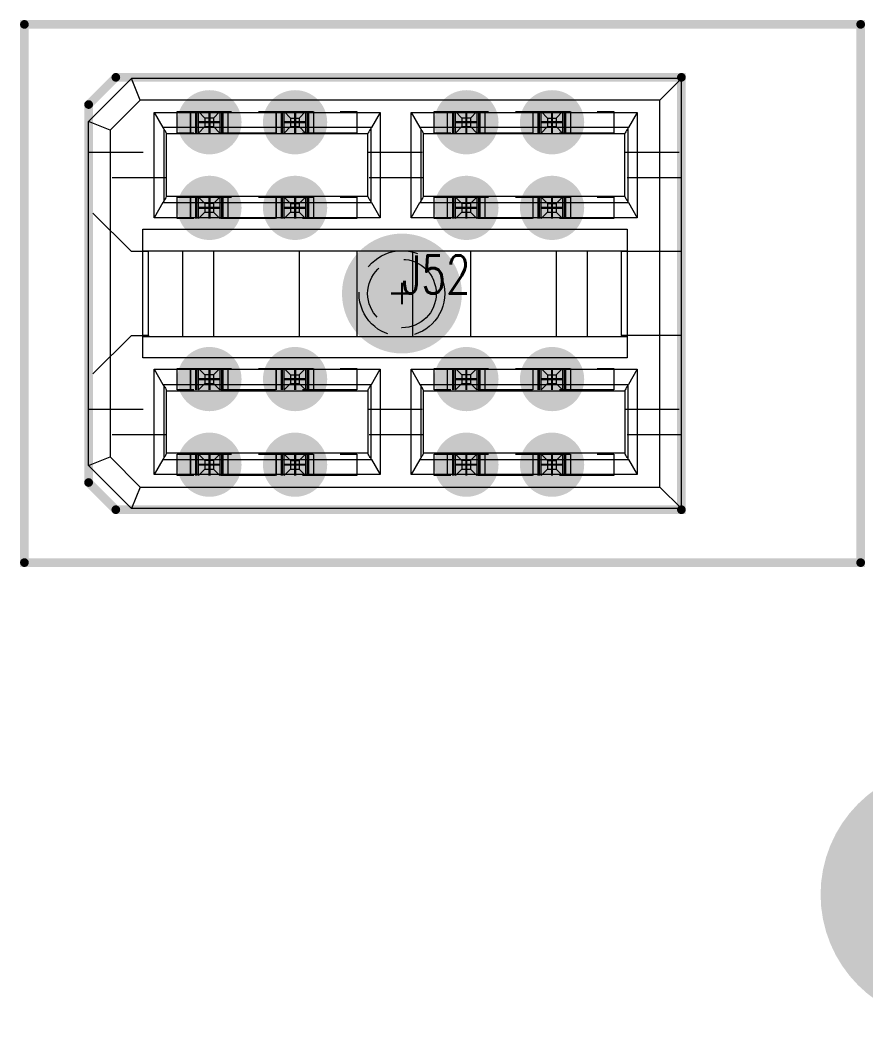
# Model space of a CAD drawing. Header units: millimetres. Extents: x 5 to 1395, y 5 to 415.
# Drawn here: x 1262.36 to 1282.11, y 206.26 to 229.69 of the extents above; entities that cross this region are included whole.
import ezdxf

# ---------------------------------------------------------------- set-up
doc = ezdxf.new("R2010")
doc.units = ezdxf.units.MM
doc.linetypes.add('HIDDEN', pattern=[1.905, 1.27, -0.635])
for name, color, linetype in [('DRIL_PLTE_THRU_01', 16, 'Continuous'), ('DRIL_PLTE_THRU_02', 146, 'Continuous'), ('DRIL_PLTE_THRU_03', 56, 'Continuous'), ('DRIL_PLTE_THRU_04', 216, 'Continuous'), ('DRIL_PLTE_THRU_05', 34, 'Continuous'), ('DRIL_PLTE_THRU_06', 96, 'Continuous'), ('DRIL_PLTE_THRU_07', 171, 'Continuous'), ('DRIL_PLTE_THRU_08', 176, 'Continuous'), ('DRIL_SYMBOL', 2, 'Continuous'), ('PADS_BOT', 5, 'Continuous'), ('PADS_INNER', 1, 'Continuous'), ('PADS_TOP', 1, 'Continuous'), ('PART_NAME_01', 1, 'Continuous'), ('PART_TOP_2DLINE_26', 5, 'Continuous'), ('PART_TOP_2DLINE_27', 5, 'Continuous')]:
    doc.layers.add(name, color=color, linetype=linetype)
doc.styles.add('W0$127', font='simplex', dxfattribs={"width": 0.75})

# ---------------------------------------------------------------- blocks, each defined once
blk = doc.blocks.new('DRIL_SYMBOL_3$5')
at = {"layer": 'DRIL_SYMBOL', "const_width": 0.0508}
for points in [[(0, -0.254), (0, 0.254)], [(-0.254, 0), (0.254, 0)]]:
    blk.add_lwpolyline(points, dxfattribs=at)
blk = doc.blocks.new('DRIL_HOLE_3$5')
at = {"const_width": 1.75}
blk.add_lwpolyline([(-0.875, 0, 1), (0.875, 0, 1)], format="xyb", close=True, dxfattribs=at)
blk.add_blockref('DRIL_SYMBOL_3$5', (0, 0))
blk = doc.blocks.new('PAD_26')
at = {"const_width": 3}
blk.add_lwpolyline([(0, -1.5, 1), (0, 1.5, 1)], format="xyb", close=True, dxfattribs=at)
blk = doc.blocks.new('STK_TOP_206')
at = {"layer": 'DRIL_PLTE_THRU_01'}
blk.add_blockref('DRIL_HOLE_3$5', (0, 0), dxfattribs=at)
at = {"layer": 'DRIL_PLTE_THRU_02'}
blk.add_blockref('DRIL_HOLE_3$5', (0, 0), dxfattribs=at)
at = {"layer": 'DRIL_PLTE_THRU_03'}
blk.add_blockref('DRIL_HOLE_3$5', (0, 0), dxfattribs=at)
at = {"layer": 'DRIL_PLTE_THRU_04'}
blk.add_blockref('DRIL_HOLE_3$5', (0, 0), dxfattribs=at)
at = {"layer": 'DRIL_PLTE_THRU_05'}
blk.add_blockref('DRIL_HOLE_3$5', (0, 0), dxfattribs=at)
at = {"layer": 'DRIL_PLTE_THRU_06'}
blk.add_blockref('DRIL_HOLE_3$5', (0, 0), dxfattribs=at)
at = {"layer": 'DRIL_PLTE_THRU_07'}
blk.add_blockref('DRIL_HOLE_3$5', (0, 0), dxfattribs=at)
at = {"layer": 'DRIL_PLTE_THRU_08'}
blk.add_blockref('DRIL_HOLE_3$5', (0, 0), dxfattribs=at)
at = {"layer": 'PADS_BOT'}
blk.add_blockref('PAD_26', (0, 0), dxfattribs=at)
at = {"layer": 'PADS_INNER'}
blk.add_blockref('PAD_26', (0, 0), dxfattribs=at)
at = {"layer": 'PADS_TOP'}
blk.add_blockref('PAD_26', (0, 0), dxfattribs=at)
blk = doc.blocks.new('SYM_TOP_19')
blk.add_blockref('STK_TOP_206', (0, 0))
blk = doc.blocks.new('PART_TOP_366')
blk.add_blockref('SYM_TOP_19', (0, 0))
at = {"layer": 'PART_NAME_01', "style": 'W0$127', "width": 0.75}
blk.add_text('MH14', height=0.889, dxfattribs=at).set_placement((0, 0))
blk = doc.blocks.new('SMOOTH_0$2032')
at = {"const_width": 0.1016}
blk.add_lwpolyline([(-0.0508, 0, 1), (0.0508, 0, 1)], format="xyb", close=True, dxfattribs=at)
blk = doc.blocks.new('PART_BODY_TOP_3')
at = {"layer": 'PART_TOP_2DLINE_26', "const_width": 0.2032}
blk.add_lwpolyline([(-6.28701, 10.71), (6.28599, 10.71), (6.285992, -8.8138), (-6.287008, -8.8138)], close=True, dxfattribs=at)
at = {"layer": 'PART_TOP_2DLINE_27', "const_width": 0.2032}
blk.add_lwpolyline([(-5.05, -6.68), (-4.415, -7.315), (4.415, -7.315), (5.05, -6.68), (5.05, 6.525), (-5.05, 6.525)], close=True, dxfattribs=at)
at = {"layer": 'PART_TOP_2DLINE_26'}
for p in [(-6.28701, 10.71), (6.28599, 10.71), (-6.287008, -8.8138), (6.285992, -8.8138)]:
    blk.add_blockref('SMOOTH_0$2032', p, dxfattribs=at)
at = {"layer": 'PART_TOP_2DLINE_27'}
for p in [(-5.05, 6.525), (5.05, 6.525), (-5.05, -6.68), (5.05, -6.68), (-4.415, -7.315), (4.415, -7.315)]:
    blk.add_blockref('SMOOTH_0$2032', p, dxfattribs=at)
blk = doc.blocks.new('DRIL_SYMBOL_0$8')
at = {"layer": 'DRIL_SYMBOL', "const_width": 0.0508}
for points in [[(0, -0.254), (0, 0.254)], [(-0.254, 0), (0.254, 0)]]:
    blk.add_lwpolyline(points, dxfattribs=at)
blk = doc.blocks.new('DRIL_HOLE_0$8')
at = {"const_width": 0.4}
blk.add_lwpolyline([(-0.2, 0, 1), (0.2, 0, 1)], format="xyb", close=True, dxfattribs=at)
blk.add_blockref('DRIL_SYMBOL_0$8', (0, 0))
blk = doc.blocks.new('PAD_4')
at = {"const_width": 0.75}
blk.add_lwpolyline([(0, -0.375, 1), (0, 0.375, 1)], format="xyb", close=True, dxfattribs=at)
blk = doc.blocks.new('STK_TOP_174')
at = {"layer": 'DRIL_PLTE_THRU_01'}
blk.add_blockref('DRIL_HOLE_0$8', (0, 0), dxfattribs=at)
at = {"layer": 'DRIL_PLTE_THRU_02'}
blk.add_blockref('DRIL_HOLE_0$8', (0, 0), dxfattribs=at)
at = {"layer": 'DRIL_PLTE_THRU_03'}
blk.add_blockref('DRIL_HOLE_0$8', (0, 0), dxfattribs=at)
at = {"layer": 'DRIL_PLTE_THRU_04'}
blk.add_blockref('DRIL_HOLE_0$8', (0, 0), dxfattribs=at)
at = {"layer": 'DRIL_PLTE_THRU_05'}
blk.add_blockref('DRIL_HOLE_0$8', (0, 0), dxfattribs=at)
at = {"layer": 'DRIL_PLTE_THRU_06'}
blk.add_blockref('DRIL_HOLE_0$8', (0, 0), dxfattribs=at)
at = {"layer": 'DRIL_PLTE_THRU_07'}
blk.add_blockref('DRIL_HOLE_0$8', (0, 0), dxfattribs=at)
at = {"layer": 'DRIL_PLTE_THRU_08'}
blk.add_blockref('DRIL_HOLE_0$8', (0, 0), dxfattribs=at)
at = {"layer": 'PADS_BOT'}
blk.add_blockref('PAD_4', (0, 0), dxfattribs=at)
at = {"layer": 'PADS_INNER'}
blk.add_blockref('PAD_4', (0, 0), dxfattribs=at)
at = {"layer": 'PADS_TOP'}
blk.add_blockref('PAD_4', (0, 0), dxfattribs=at)
blk = doc.blocks.new('DRIL_SYMBOL_2$1')
at = {"layer": 'DRIL_SYMBOL', "const_width": 0.0508}
for points in [[(0, -0.254), (0, 0.254)], [(-0.254, 0), (0.254, 0)]]:
    blk.add_lwpolyline(points, dxfattribs=at)
blk = doc.blocks.new('DRIL_HOLE_2$1')
at = {"const_width": 1.05}
blk.add_lwpolyline([(-0.525, 0, 1), (0.525, 0, 1)], format="xyb", close=True, dxfattribs=at)
blk.add_blockref('DRIL_SYMBOL_2$1', (0, 0))
blk = doc.blocks.new('PAD_6')
at = {"const_width": 1.4}
blk.add_lwpolyline([(0, -0.7, 1), (0, 0.7, 1)], format="xyb", close=True, dxfattribs=at)
blk = doc.blocks.new('STK_TOP_175')
at = {"layer": 'DRIL_PLTE_THRU_01'}
blk.add_blockref('DRIL_HOLE_2$1', (0, 0), dxfattribs=at)
at = {"layer": 'DRIL_PLTE_THRU_02'}
blk.add_blockref('DRIL_HOLE_2$1', (0, 0), dxfattribs=at)
at = {"layer": 'DRIL_PLTE_THRU_03'}
blk.add_blockref('DRIL_HOLE_2$1', (0, 0), dxfattribs=at)
at = {"layer": 'DRIL_PLTE_THRU_04'}
blk.add_blockref('DRIL_HOLE_2$1', (0, 0), dxfattribs=at)
at = {"layer": 'DRIL_PLTE_THRU_05'}
blk.add_blockref('DRIL_HOLE_2$1', (0, 0), dxfattribs=at)
at = {"layer": 'DRIL_PLTE_THRU_06'}
blk.add_blockref('DRIL_HOLE_2$1', (0, 0), dxfattribs=at)
at = {"layer": 'DRIL_PLTE_THRU_07'}
blk.add_blockref('DRIL_HOLE_2$1', (0, 0), dxfattribs=at)
at = {"layer": 'DRIL_PLTE_THRU_08'}
blk.add_blockref('DRIL_HOLE_2$1', (0, 0), dxfattribs=at)
at = {"layer": 'PADS_BOT'}
blk.add_blockref('PAD_6', (0, 0), dxfattribs=at)
at = {"layer": 'PADS_INNER'}
blk.add_blockref('PAD_6', (0, 0), dxfattribs=at)
at = {"layer": 'PADS_TOP'}
blk.add_blockref('PAD_6', (0, 0), dxfattribs=at)
blk = doc.blocks.new('SYM_TOP_5')
for name, p in [('PART_BODY_TOP_3', (0, 0)), ('STK_TOP_174', (-4.001008, 3.5052)), ('STK_TOP_174', (-2.001012, 3.5052)), ('STK_TOP_174', (1.99898, 3.5052)), ('STK_TOP_174', (3.998976, 3.5052)), ('STK_TOP_174', (-4.001008, 1.505204)), ('STK_TOP_174', (-2.001012, 1.505204)), ('STK_TOP_174', (1.99898, 1.505204)), ('STK_TOP_174', (3.998976, 1.505204)), ('STK_TOP_175', (0, 0)), ('STK_TOP_174', (-4.001008, -2.494788)), ('STK_TOP_174', (-2.001012, -2.494788)), ('STK_TOP_174', (1.99898, -2.494788)), ('STK_TOP_174', (3.998976, -2.494788)), ('STK_TOP_174', (-4.001008, -4.494784)), ('STK_TOP_174', (-2.001012, -4.494784)), ('STK_TOP_174', (1.99898, -4.494784)), ('STK_TOP_174', (3.998976, -4.494784))]:
    blk.add_blockref(name, p)
blk = doc.blocks.new('PART_TOP_49')
blk.add_blockref('SYM_TOP_5', (0, 0))
at = {"layer": 'PART_NAME_01', "style": 'W0$127', "width": 0.75}
blk.add_text('J52', height=0.889, rotation=90, dxfattribs=at).set_placement((0, 0))
blk = doc.blocks.new('q')
at = {"rotation": 270}
blk.add_blockref('PART_TOP_49', (1271.275, 223.299), dxfattribs=at)
blk.add_blockref('PART_TOP_366', (1284.049, 209.259))

msp = doc.modelspace()

# ---------------------------------------------------------------- linework, layer by layer
at = {"color": 7, "linetype": 'Continuous', "lineweight": 15}
for p, q in [((1264.9598, 228.3188), (1263.9598, 227.3188)), ((1265.1669, 227.8188), (1264.9598, 228.3188)), ((1277.7998, 228.3188), (1264.9598, 228.3188)), ((1277.7998, 228.3188), (1277.2998, 227.8188)), ((1277.7998, 218.2788), (1277.7998, 228.3188)), ((1264.4598, 227.1117), (1265.1669, 227.8188)), ((1277.2998, 227.8188), (1265.1669, 227.8188)), ((1277.2998, 218.7788), (1277.2998, 227.8188)), ((1265.4911, 225.0688), (1265.4911, 227.5288)), ((1265.4911, 227.5288), (1265.6953, 227.1752)), ((1265.4911, 227.5288), (1270.7685, 227.5288)), ((1270.7685, 227.5288), (1270.5644, 227.1752)), ((1270.7685, 227.5288), (1270.7685, 225.0688)), ((1271.4911, 227.5288), (1276.7685, 227.5288)), ((1271.4911, 225.0688), (1271.4911, 227.5288)), ((1271.4911, 227.5288), (1271.6953, 227.1752)), ((1276.7685, 227.5288), (1276.5644, 227.1752)), ((1276.7685, 227.5288), (1276.7685, 225.0688)), ((1263.9598, 219.2788), (1263.9598, 227.3188)), ((1264.4598, 227.1117), (1263.9598, 227.3188)), ((1264.4598, 227.1117), (1264.4598, 219.4859)), ((1270.5644, 227.1752), (1265.6953, 227.1752)), ((1265.7128, 227.1472), (1265.7128, 225.4503)), ((1265.7798, 225.5634), (1265.7798, 227.0342)), ((1270.4798, 227.0288), (1265.7798, 227.0288)), ((1270.4798, 225.5634), (1270.4798, 227.0342)), ((1270.5468, 227.1472), (1270.5468, 225.4503)), ((1276.5644, 227.1752), (1271.6953, 227.1752)), ((1271.7128, 227.1472), (1271.7128, 225.4503)), ((1271.7798, 225.5634), (1271.7798, 227.0342)), ((1276.4798, 227.0288), (1271.7798, 227.0288)), ((1276.4798, 225.5634), (1276.4798, 227.0342)), ((1276.5468, 227.1472), (1276.5468, 225.4503)), ((1265.6953, 225.4223), (1265.4911, 225.0688)), ((1265.6953, 225.4223), (1270.5644, 225.4223)), ((1270.4798, 225.5688), (1265.7798, 225.5688)), ((1270.5644, 225.4223), (1270.7685, 225.0688)), ((1271.4911, 225.0688), (1271.6953, 225.4223)), ((1271.6953, 225.4223), (1276.5644, 225.4223)), ((1276.4798, 225.5688), (1271.7798, 225.5688)), ((1276.5644, 225.4223), (1276.7685, 225.0688)), ((1270.7685, 225.0688), (1265.4911, 225.0688)), ((1276.7685, 225.0688), (1271.4911, 225.0688)), ((1265.2236, 224.7988), (1276.536, 224.7988)), ((1265.2236, 221.7988), (1265.2236, 224.7988)), ((1276.536, 224.7988), (1276.536, 221.7988)), ((1265.2236, 224.2988), (1276.536, 224.2988)), ((1265.3598, 224.2788), (1265.2236, 224.2788)), ((1265.3598, 224.2988), (1265.3598, 224.2788)), ((1265.3598, 222.3188), (1265.3598, 224.2788)), ((1266.1598, 222.2988), (1266.1598, 224.2988)), ((1266.8798, 222.2988), (1266.8798, 224.2988)), ((1268.8798, 222.2988), (1268.8798, 224.2988)), ((1270.2298, 222.2988), (1270.2298, 224.2988)), ((1271.5298, 222.2988), (1271.5298, 224.2988)), ((1272.8798, 222.2988), (1272.8798, 224.2988)), ((1274.8798, 224.2988), (1274.8798, 222.2988)), ((1275.5998, 224.2988), (1275.5998, 222.2988)), ((1276.3998, 224.2988), (1276.3998, 224.2788)), ((1276.536, 224.2788), (1276.3998, 224.2788)), ((1276.3998, 222.3188), (1276.3998, 224.2788)), ((1265.3598, 222.3188), (1265.2236, 222.3188)), ((1265.2236, 222.2988), (1276.536, 222.2988)), ((1265.3598, 222.3188), (1265.3598, 222.2988)), ((1276.3998, 222.3188), (1276.3998, 222.2988)), ((1276.536, 222.3188), (1276.3998, 222.3188)), ((1276.536, 221.7988), (1265.2236, 221.7988)), ((1265.4911, 221.5288), (1270.7685, 221.5288)), ((1265.4911, 219.0688), (1265.4911, 221.5288)), ((1265.4911, 221.5288), (1265.6953, 221.1752)), ((1270.5644, 221.1752), (1270.7685, 221.5288)), ((1270.7685, 221.5288), (1270.7685, 219.0688)), ((1271.4911, 221.5288), (1276.7685, 221.5288)), ((1271.4911, 219.0688), (1271.4911, 221.5288)), ((1271.4911, 221.5288), (1271.6953, 221.1752)), ((1276.7685, 221.5288), (1276.5644, 221.1752)), ((1276.7685, 221.5288), (1276.7685, 219.0688)), ((1265.6953, 221.1752), (1270.5644, 221.1752)), ((1271.6953, 221.1752), (1276.5644, 221.1752)), ((1265.7128, 221.1472), (1265.7128, 219.4503)), ((1265.7798, 219.5634), (1265.7798, 221.0342)), ((1265.7798, 221.0288), (1270.4798, 221.0288)), ((1270.4798, 221.0342), (1270.4798, 219.5634)), ((1270.5468, 221.1472), (1270.5468, 219.4503)), ((1271.7128, 221.1472), (1271.7128, 219.4503)), ((1271.7798, 219.5634), (1271.7798, 221.0342)), ((1271.7798, 221.0288), (1276.4798, 221.0288)), ((1276.4798, 221.0342), (1276.4798, 219.5634)), ((1276.5468, 221.1472), (1276.5468, 219.4503)), ((1270.4798, 219.5688), (1265.7798, 219.5688)), ((1276.4798, 219.5688), (1271.7798, 219.5688)), ((1263.9598, 219.2788), (1264.4598, 219.4859)), ((1264.4598, 219.4859), (1265.1669, 218.7788)), ((1265.6953, 219.4223), (1265.4911, 219.0688)), ((1265.6953, 219.4223), (1270.5644, 219.4223)), ((1270.5644, 219.4223), (1270.7685, 219.0688)), ((1271.6953, 219.4223), (1271.4911, 219.0688)), ((1271.6953, 219.4223), (1276.5644, 219.4223)), ((1276.5644, 219.4223), (1276.7685, 219.0688)), ((1264.9598, 218.2788), (1263.9598, 219.2788)), ((1270.7685, 219.0688), (1265.4911, 219.0688)), ((1276.7685, 219.0688), (1271.4911, 219.0688)), ((1265.1669, 218.7788), (1264.9598, 218.2788)), ((1265.1669, 218.7788), (1277.2998, 218.7788)), ((1277.7998, 218.2788), (1277.2998, 218.7788)), ((1277.7998, 218.2788), (1264.9598, 218.2788))]:
    msp.add_line(p, q, dxfattribs=at)
at = {"color": 7, "linetype": 'HIDDEN', "lineweight": 0}
for p, q in [((1266.0248, 227.0488), (1266.0248, 227.5488)), ((1266.0248, 227.5488), (1270.2248, 227.5488)), ((1266.3348, 227.5488), (1266.3348, 227.0488)), ((1266.3398, 227.0488), (1266.3398, 227.5488)), ((1266.4595, 227.0488), (1266.4595, 227.5488)), ((1266.4603, 227.5488), (1266.4603, 227.0488)), ((1266.4796, 227.5488), (1266.4796, 227.0488)), ((1266.4898, 227.0488), (1266.4898, 227.5488)), ((1266.4898, 227.0488), (1266.4898, 227.5488)), ((1266.5248, 227.0488), (1266.5248, 227.5488)), ((1266.5248, 227.5488), (1266.6748, 227.3988)), ((1267.0248, 227.5488), (1266.8748, 227.3988)), ((1267.0248, 227.5488), (1267.0248, 227.0488)), ((1267.0598, 227.5488), (1267.0598, 227.0488)), ((1267.0598, 227.5488), (1267.0598, 227.0488)), ((1267.0701, 227.5488), (1267.0701, 227.0488)), ((1267.0893, 227.0488), (1267.0893, 227.5488)), ((1267.0901, 227.5488), (1267.0901, 227.0488)), ((1267.2098, 227.5488), (1267.2098, 227.0488)), ((1267.2148, 227.0488), (1267.2148, 227.5488)), ((1268.3348, 227.5488), (1268.3348, 227.0488)), ((1268.3398, 227.0488), (1268.3398, 227.5488)), ((1268.4595, 227.0488), (1268.4595, 227.5488)), ((1268.4603, 227.5488), (1268.4603, 227.0488)), ((1268.4796, 227.5488), (1268.4796, 227.0488)), ((1268.4898, 227.0488), (1268.4898, 227.5488)), ((1268.4898, 227.0488), (1268.4898, 227.5488)), ((1268.5248, 227.0488), (1268.5248, 227.5488)), ((1268.5248, 227.5488), (1268.6748, 227.3988)), ((1268.8748, 227.3988), (1269.0248, 227.5488)), ((1269.0248, 227.5488), (1269.0248, 227.0488)), ((1269.0598, 227.5488), (1269.0598, 227.0488)), ((1269.0598, 227.5488), (1269.0598, 227.0488)), ((1269.0701, 227.5488), (1269.0701, 227.0488)), ((1269.0893, 227.0488), (1269.0893, 227.5488)), ((1269.0901, 227.5488), (1269.0901, 227.0488)), ((1269.2098, 227.5488), (1269.2098, 227.0488)), ((1269.2148, 227.0488), (1269.2148, 227.5488)), ((1270.2248, 227.5488), (1270.2248, 227.0488)), ((1272.0248, 227.0488), (1272.0248, 227.5488)), ((1272.0248, 227.5488), (1276.2248, 227.5488)), ((1272.3348, 227.5488), (1272.3348, 227.0488)), ((1272.3398, 227.0488), (1272.3398, 227.5488)), ((1272.4595, 227.0488), (1272.4595, 227.5488)), ((1272.4603, 227.5488), (1272.4603, 227.0488)), ((1272.4796, 227.5488), (1272.4796, 227.0488)), ((1272.4898, 227.0488), (1272.4898, 227.5488)), ((1272.4898, 227.0488), (1272.4898, 227.5488)), ((1272.5248, 227.0488), (1272.5248, 227.5488)), ((1272.5248, 227.5488), (1272.6748, 227.3988)), ((1273.0248, 227.5488), (1272.8748, 227.3988)), ((1273.0248, 227.5488), (1273.0248, 227.0488)), ((1273.0598, 227.5488), (1273.0598, 227.0488)), ((1273.0598, 227.5488), (1273.0598, 227.0488)), ((1273.0701, 227.5488), (1273.0701, 227.0488)), ((1273.0893, 227.0488), (1273.0893, 227.5488)), ((1273.0901, 227.5488), (1273.0901, 227.0488)), ((1273.2098, 227.5488), (1273.2098, 227.0488)), ((1273.2148, 227.0488), (1273.2148, 227.5488)), ((1274.3348, 227.5488), (1274.3348, 227.0488)), ((1274.3398, 227.0488), (1274.3398, 227.5488)), ((1274.4595, 227.0488), (1274.4595, 227.5488)), ((1274.4603, 227.5488), (1274.4603, 227.0488)), ((1274.4796, 227.5488), (1274.4796, 227.0488)), ((1274.4898, 227.0488), (1274.4898, 227.5488)), ((1274.4898, 227.0488), (1274.4898, 227.5488)), ((1274.5248, 227.0488), (1274.5248, 227.5488)), ((1274.5248, 227.5488), (1274.6748, 227.3988)), ((1274.8748, 227.3988), (1275.0248, 227.5488)), ((1275.0248, 227.5488), (1275.0248, 227.0488)), ((1275.0598, 227.5488), (1275.0598, 227.0488)), ((1275.0598, 227.5488), (1275.0598, 227.0488)), ((1275.0701, 227.5488), (1275.0701, 227.0488)), ((1275.0893, 227.0488), (1275.0893, 227.5488)), ((1275.0901, 227.5488), (1275.0901, 227.0488)), ((1275.2098, 227.5488), (1275.2098, 227.0488)), ((1275.2148, 227.0488), (1275.2148, 227.5488)), ((1276.2248, 227.5488), (1276.2248, 227.0488)), ((1266.8748, 227.3988), (1266.6748, 227.3988)), ((1266.6748, 227.3988), (1266.6748, 227.1988)), ((1266.8748, 227.3988), (1266.8748, 227.1988)), ((1268.6748, 227.3988), (1268.8748, 227.3988)), ((1268.6748, 227.3988), (1268.6748, 227.1988)), ((1268.8748, 227.3988), (1268.8748, 227.1988)), ((1272.6748, 227.3988), (1272.6748, 227.1988)), ((1272.8748, 227.3988), (1272.6748, 227.3988)), ((1272.8748, 227.3988), (1272.8748, 227.1988)), ((1274.6748, 227.3988), (1274.8748, 227.3988)), ((1274.6748, 227.3988), (1274.6748, 227.1988)), ((1274.8748, 227.3988), (1274.8748, 227.1988)), ((1270.2248, 227.0488), (1266.0248, 227.0488)), ((1266.5248, 227.0488), (1266.6748, 227.1988)), ((1266.6748, 227.1988), (1266.8748, 227.1988)), ((1266.8748, 227.1988), (1267.0248, 227.0488)), ((1268.6748, 227.1988), (1268.5248, 227.0488)), ((1268.6748, 227.1988), (1268.8748, 227.1988)), ((1268.8748, 227.1988), (1269.0248, 227.0488)), ((1276.2248, 227.0488), (1272.0248, 227.0488)), ((1272.5248, 227.0488), (1272.6748, 227.1988)), ((1272.6748, 227.1988), (1272.8748, 227.1988)), ((1272.8748, 227.1988), (1273.0248, 227.0488)), ((1274.6748, 227.1988), (1274.5248, 227.0488)), ((1274.6748, 227.1988), (1274.8748, 227.1988)), ((1274.8748, 227.1988), (1275.0248, 227.0488)), ((1263.9598, 226.5988), (1265.7798, 226.5988)), ((1270.4798, 226.5988), (1271.7798, 226.5988)), ((1276.4798, 226.5988), (1277.7998, 226.5988)), ((1265.7798, 225.9988), (1263.9598, 225.9988)), ((1271.7798, 225.9988), (1270.4798, 225.9988)), ((1277.7998, 225.9988), (1276.4798, 225.9988)), ((1266.0248, 225.0488), (1266.0248, 225.5488)), ((1266.0248, 225.5488), (1270.2248, 225.5488)), ((1266.3348, 225.5488), (1266.3348, 225.0488)), ((1266.3398, 225.0488), (1266.3398, 225.5488)), ((1266.4595, 225.0488), (1266.4595, 225.5488)), ((1266.4603, 225.5488), (1266.4603, 225.0488)), ((1266.4796, 225.5488), (1266.4796, 225.0488)), ((1266.4898, 225.0488), (1266.4898, 225.5488)), ((1266.4898, 225.0488), (1266.4898, 225.5488)), ((1266.5248, 225.0488), (1266.5248, 225.5488)), ((1266.5248, 225.5488), (1266.6748, 225.3988)), ((1266.8748, 225.3988), (1266.6748, 225.3988)), ((1266.6748, 225.3988), (1266.6748, 225.1988)), ((1267.0248, 225.5488), (1266.8748, 225.3988)), ((1266.8748, 225.3988), (1266.8748, 225.1988)), ((1267.0248, 225.5488), (1267.0248, 225.0488)), ((1267.0598, 225.5488), (1267.0598, 225.0488)), ((1267.0598, 225.5488), (1267.0598, 225.0488)), ((1267.0701, 225.5488), (1267.0701, 225.0488)), ((1267.0893, 225.0488), (1267.0893, 225.5488)), ((1267.0901, 225.5488), (1267.0901, 225.0488)), ((1267.2098, 225.5488), (1267.2098, 225.0488)), ((1267.2148, 225.0488), (1267.2148, 225.5488)), ((1268.3348, 225.5488), (1268.3348, 225.0488)), ((1268.3398, 225.0488), (1268.3398, 225.5488)), ((1268.4595, 225.0488), (1268.4595, 225.5488)), ((1268.4603, 225.5488), (1268.4603, 225.0488)), ((1268.4796, 225.5488), (1268.4796, 225.0488)), ((1268.4898, 225.0488), (1268.4898, 225.5488)), ((1268.4898, 225.0488), (1268.4898, 225.5488)), ((1268.5248, 225.0488), (1268.5248, 225.5488)), ((1268.5248, 225.5488), (1268.6748, 225.3988)), ((1268.6748, 225.3988), (1268.8748, 225.3988)), ((1268.6748, 225.3988), (1268.6748, 225.1988)), ((1268.8748, 225.3988), (1269.0248, 225.5488)), ((1268.8748, 225.3988), (1268.8748, 225.1988)), ((1269.0248, 225.5488), (1269.0248, 225.0488)), ((1269.0598, 225.5488), (1269.0598, 225.0488)), ((1269.0598, 225.5488), (1269.0598, 225.0488)), ((1269.0701, 225.5488), (1269.0701, 225.0488)), ((1269.0893, 225.0488), (1269.0893, 225.5488)), ((1269.0901, 225.5488), (1269.0901, 225.0488)), ((1269.2098, 225.5488), (1269.2098, 225.0488)), ((1269.2148, 225.0488), (1269.2148, 225.5488)), ((1270.2248, 225.5488), (1270.2248, 225.0488)), ((1272.0248, 225.0488), (1272.0248, 225.5488)), ((1272.0248, 225.5488), (1276.2248, 225.5488)), ((1272.3348, 225.5488), (1272.3348, 225.0488)), ((1272.3398, 225.0488), (1272.3398, 225.5488)), ((1272.4595, 225.0488), (1272.4595, 225.5488)), ((1272.4603, 225.5488), (1272.4603, 225.0488)), ((1272.4796, 225.5488), (1272.4796, 225.0488)), ((1272.4898, 225.0488), (1272.4898, 225.5488)), ((1272.4898, 225.0488), (1272.4898, 225.5488)), ((1272.5248, 225.0488), (1272.5248, 225.5488)), ((1272.5248, 225.5488), (1272.6748, 225.3988)), ((1272.6748, 225.3988), (1272.6748, 225.1988)), ((1272.8748, 225.3988), (1272.6748, 225.3988)), ((1273.0248, 225.5488), (1272.8748, 225.3988)), ((1272.8748, 225.3988), (1272.8748, 225.1988)), ((1273.0248, 225.5488), (1273.0248, 225.0488)), ((1273.0598, 225.5488), (1273.0598, 225.0488)), ((1273.0598, 225.5488), (1273.0598, 225.0488)), ((1273.0701, 225.5488), (1273.0701, 225.0488)), ((1273.0893, 225.0488), (1273.0893, 225.5488)), ((1273.0901, 225.5488), (1273.0901, 225.0488)), ((1273.2098, 225.5488), (1273.2098, 225.0488)), ((1273.2148, 225.0488), (1273.2148, 225.5488)), ((1274.3348, 225.5488), (1274.3348, 225.0488)), ((1274.3398, 225.0488), (1274.3398, 225.5488)), ((1274.4595, 225.0488), (1274.4595, 225.5488)), ((1274.4603, 225.5488), (1274.4603, 225.0488)), ((1274.4796, 225.5488), (1274.4796, 225.0488)), ((1274.4898, 225.0488), (1274.4898, 225.5488)), ((1274.4898, 225.0488), (1274.4898, 225.5488)), ((1274.5248, 225.0488), (1274.5248, 225.5488)), ((1274.5248, 225.5488), (1274.6748, 225.3988)), ((1274.6748, 225.3988), (1274.8748, 225.3988)), ((1274.6748, 225.3988), (1274.6748, 225.1988)), ((1274.8748, 225.3988), (1275.0248, 225.5488)), ((1274.8748, 225.3988), (1274.8748, 225.1988)), ((1275.0248, 225.5488), (1275.0248, 225.0488)), ((1275.0598, 225.5488), (1275.0598, 225.0488)), ((1275.0598, 225.5488), (1275.0598, 225.0488)), ((1275.0701, 225.5488), (1275.0701, 225.0488)), ((1275.0893, 225.0488), (1275.0893, 225.5488)), ((1275.0901, 225.5488), (1275.0901, 225.0488)), ((1275.2098, 225.5488), (1275.2098, 225.0488)), ((1275.2148, 225.0488), (1275.2148, 225.5488)), ((1276.2248, 225.5488), (1276.2248, 225.0488)), ((1264.9598, 224.2788), (1263.9598, 225.2788)), ((1266.5248, 225.0488), (1266.6748, 225.1988)), ((1266.6748, 225.1988), (1266.8748, 225.1988)), ((1266.8748, 225.1988), (1267.0248, 225.0488)), ((1268.6748, 225.1988), (1268.5248, 225.0488)), ((1268.6748, 225.1988), (1268.8748, 225.1988)), ((1268.8748, 225.1988), (1269.0248, 225.0488)), ((1272.5248, 225.0488), (1272.6748, 225.1988)), ((1272.6748, 225.1988), (1272.8748, 225.1988)), ((1272.8748, 225.1988), (1273.0248, 225.0488)), ((1274.6748, 225.1988), (1274.5248, 225.0488)), ((1274.6748, 225.1988), (1274.8748, 225.1988)), ((1274.8748, 225.1988), (1275.0248, 225.0488)), ((1270.2248, 225.0488), (1266.0248, 225.0488)), ((1276.2248, 225.0488), (1272.0248, 225.0488)), ((1265.2236, 224.2788), (1264.9598, 224.2788)), ((1277.7998, 224.2788), (1276.536, 224.2788)), ((1264.9598, 222.3188), (1263.9598, 221.3188)), ((1264.9598, 222.3188), (1265.2236, 222.3188)), ((1277.7998, 222.3188), (1276.536, 222.3188)), ((1266.0248, 221.0488), (1266.0248, 221.5488)), ((1266.0248, 221.5488), (1270.2248, 221.5488)), ((1266.3348, 221.5488), (1266.3348, 221.0488)), ((1266.3398, 221.0488), (1266.3398, 221.5488)), ((1266.4595, 221.0488), (1266.4595, 221.5488)), ((1266.4603, 221.5488), (1266.4603, 221.0488)), ((1266.4796, 221.5488), (1266.4796, 221.0488)), ((1266.4898, 221.0488), (1266.4898, 221.5488)), ((1266.4898, 221.0488), (1266.4898, 221.5488)), ((1266.5248, 221.0488), (1266.5248, 221.5488)), ((1266.5248, 221.5488), (1266.6748, 221.3988)), ((1267.0248, 221.5488), (1266.8748, 221.3988)), ((1267.0248, 221.5488), (1267.0248, 221.0488)), ((1267.0598, 221.5488), (1267.0598, 221.0488)), ((1267.0598, 221.5488), (1267.0598, 221.0488)), ((1267.0701, 221.5488), (1267.0701, 221.0488)), ((1267.0893, 221.0488), (1267.0893, 221.5488)), ((1267.0901, 221.5488), (1267.0901, 221.0488)), ((1267.2098, 221.5488), (1267.2098, 221.0488)), ((1267.2148, 221.0488), (1267.2148, 221.5488)), ((1268.3348, 221.5488), (1268.3348, 221.0488)), ((1268.3398, 221.0488), (1268.3398, 221.5488)), ((1268.4595, 221.0488), (1268.4595, 221.5488)), ((1268.4603, 221.5488), (1268.4603, 221.0488)), ((1268.4796, 221.5488), (1268.4796, 221.0488)), ((1268.4898, 221.0488), (1268.4898, 221.5488)), ((1268.4898, 221.0488), (1268.4898, 221.5488)), ((1268.5248, 221.0488), (1268.5248, 221.5488)), ((1268.5248, 221.5488), (1268.6748, 221.3988)), ((1268.8748, 221.3988), (1269.0248, 221.5488)), ((1269.0248, 221.5488), (1269.0248, 221.0488)), ((1269.0598, 221.5488), (1269.0598, 221.0488)), ((1269.0598, 221.5488), (1269.0598, 221.0488)), ((1269.0701, 221.5488), (1269.0701, 221.0488)), ((1269.0893, 221.0488), (1269.0893, 221.5488)), ((1269.0901, 221.5488), (1269.0901, 221.0488)), ((1269.2098, 221.5488), (1269.2098, 221.0488)), ((1269.2148, 221.0488), (1269.2148, 221.5488)), ((1270.2248, 221.5488), (1270.2248, 221.0488)), ((1272.0248, 221.0488), (1272.0248, 221.5488)), ((1272.0248, 221.5488), (1276.2248, 221.5488)), ((1272.3348, 221.5488), (1272.3348, 221.0488)), ((1272.3398, 221.0488), (1272.3398, 221.5488)), ((1272.4595, 221.0488), (1272.4595, 221.5488)), ((1272.4603, 221.5488), (1272.4603, 221.0488)), ((1272.4796, 221.5488), (1272.4796, 221.0488)), ((1272.4898, 221.0488), (1272.4898, 221.5488)), ((1272.4898, 221.0488), (1272.4898, 221.5488)), ((1272.5248, 221.0488), (1272.5248, 221.5488)), ((1272.5248, 221.5488), (1272.6748, 221.3988)), ((1273.0248, 221.5488), (1272.8748, 221.3988)), ((1273.0248, 221.5488), (1273.0248, 221.0488)), ((1273.0598, 221.5488), (1273.0598, 221.0488)), ((1273.0598, 221.5488), (1273.0598, 221.0488)), ((1273.0701, 221.5488), (1273.0701, 221.0488)), ((1273.0893, 221.0488), (1273.0893, 221.5488)), ((1273.0901, 221.5488), (1273.0901, 221.0488)), ((1273.2098, 221.5488), (1273.2098, 221.0488)), ((1273.2148, 221.0488), (1273.2148, 221.5488)), ((1274.3348, 221.5488), (1274.3348, 221.0488)), ((1274.3398, 221.0488), (1274.3398, 221.5488)), ((1274.4595, 221.0488), (1274.4595, 221.5488)), ((1274.4603, 221.5488), (1274.4603, 221.0488)), ((1274.4796, 221.5488), (1274.4796, 221.0488)), ((1274.4898, 221.0488), (1274.4898, 221.5488)), ((1274.4898, 221.0488), (1274.4898, 221.5488)), ((1274.5248, 221.0488), (1274.5248, 221.5488)), ((1274.5248, 221.5488), (1274.6748, 221.3988)), ((1274.8748, 221.3988), (1275.0248, 221.5488)), ((1275.0248, 221.5488), (1275.0248, 221.0488)), ((1275.0598, 221.5488), (1275.0598, 221.0488)), ((1275.0598, 221.5488), (1275.0598, 221.0488)), ((1275.0701, 221.5488), (1275.0701, 221.0488)), ((1275.0893, 221.0488), (1275.0893, 221.5488)), ((1275.0901, 221.5488), (1275.0901, 221.0488)), ((1275.2098, 221.5488), (1275.2098, 221.0488)), ((1275.2148, 221.0488), (1275.2148, 221.5488)), ((1276.2248, 221.5488), (1276.2248, 221.0488)), ((1266.5248, 221.0488), (1266.6748, 221.1988)), ((1266.8748, 221.3988), (1266.6748, 221.3988)), ((1266.6748, 221.3988), (1266.6748, 221.1988)), ((1266.6748, 221.1988), (1266.8748, 221.1988)), ((1266.8748, 221.3988), (1266.8748, 221.1988)), ((1266.8748, 221.1988), (1267.0248, 221.0488)), ((1268.6748, 221.1988), (1268.5248, 221.0488)), ((1268.6748, 221.3988), (1268.8748, 221.3988)), ((1268.6748, 221.3988), (1268.6748, 221.1988)), ((1268.6748, 221.1988), (1268.8748, 221.1988)), ((1268.8748, 221.3988), (1268.8748, 221.1988)), ((1268.8748, 221.1988), (1269.0248, 221.0488)), ((1272.5248, 221.0488), (1272.6748, 221.1988)), ((1272.8748, 221.3988), (1272.6748, 221.3988)), ((1272.6748, 221.3988), (1272.6748, 221.1988)), ((1272.6748, 221.1988), (1272.8748, 221.1988)), ((1272.8748, 221.3988), (1272.8748, 221.1988)), ((1272.8748, 221.1988), (1273.0248, 221.0488)), ((1274.6748, 221.1988), (1274.5248, 221.0488)), ((1274.6748, 221.3988), (1274.8748, 221.3988)), ((1274.6748, 221.3988), (1274.6748, 221.1988)), ((1274.6748, 221.1988), (1274.8748, 221.1988)), ((1274.8748, 221.3988), (1274.8748, 221.1988)), ((1274.8748, 221.1988), (1275.0248, 221.0488)), ((1270.2248, 221.0488), (1266.0248, 221.0488)), ((1276.2248, 221.0488), (1272.0248, 221.0488)), ((1263.9598, 220.5988), (1265.7798, 220.5988)), ((1270.4798, 220.5988), (1271.7798, 220.5988)), ((1276.4798, 220.5988), (1277.7998, 220.5988)), ((1265.7798, 219.9988), (1263.9598, 219.9988)), ((1271.7798, 219.9988), (1270.4798, 219.9988)), ((1277.7998, 219.9988), (1276.4798, 219.9988)), ((1266.0248, 219.0488), (1266.0248, 219.5488)), ((1266.0248, 219.5488), (1270.2248, 219.5488)), ((1266.3348, 219.5488), (1266.3348, 219.0488)), ((1266.3398, 219.0488), (1266.3398, 219.5488)), ((1266.4595, 219.0488), (1266.4595, 219.5488)), ((1266.4603, 219.5488), (1266.4603, 219.0488)), ((1266.4796, 219.5488), (1266.4796, 219.0488)), ((1266.4898, 219.0488), (1266.4898, 219.5488)), ((1266.4898, 219.0488), (1266.4898, 219.5488)), ((1266.5248, 219.0488), (1266.5248, 219.5488)), ((1266.5248, 219.5488), (1266.6748, 219.3988)), ((1267.0248, 219.5488), (1266.8748, 219.3988)), ((1267.0248, 219.5488), (1267.0248, 219.0488)), ((1267.0598, 219.5488), (1267.0598, 219.0488)), ((1267.0598, 219.5488), (1267.0598, 219.0488)), ((1267.0701, 219.5488), (1267.0701, 219.0488)), ((1267.0893, 219.0488), (1267.0893, 219.5488)), ((1267.0901, 219.5488), (1267.0901, 219.0488)), ((1267.2098, 219.5488), (1267.2098, 219.0488)), ((1267.2148, 219.0488), (1267.2148, 219.5488)), ((1268.3348, 219.5488), (1268.3348, 219.0488)), ((1268.3398, 219.0488), (1268.3398, 219.5488)), ((1268.4595, 219.0488), (1268.4595, 219.5488)), ((1268.4603, 219.5488), (1268.4603, 219.0488)), ((1268.4796, 219.5488), (1268.4796, 219.0488)), ((1268.4898, 219.0488), (1268.4898, 219.5488)), ((1268.4898, 219.0488), (1268.4898, 219.5488)), ((1268.5248, 219.0488), (1268.5248, 219.5488)), ((1268.5248, 219.5488), (1268.6748, 219.3988)), ((1268.8748, 219.3988), (1269.0248, 219.5488)), ((1269.0248, 219.5488), (1269.0248, 219.0488)), ((1269.0598, 219.5488), (1269.0598, 219.0488)), ((1269.0598, 219.5488), (1269.0598, 219.0488)), ((1269.0701, 219.5488), (1269.0701, 219.0488)), ((1269.0893, 219.0488), (1269.0893, 219.5488)), ((1269.0901, 219.5488), (1269.0901, 219.0488)), ((1269.2098, 219.5488), (1269.2098, 219.0488)), ((1269.2148, 219.0488), (1269.2148, 219.5488)), ((1270.2248, 219.5488), (1270.2248, 219.0488)), ((1272.0248, 219.0488), (1272.0248, 219.5488)), ((1272.0248, 219.5488), (1276.2248, 219.5488)), ((1272.3348, 219.5488), (1272.3348, 219.0488)), ((1272.3398, 219.0488), (1272.3398, 219.5488)), ((1272.4595, 219.0488), (1272.4595, 219.5488)), ((1272.4603, 219.5488), (1272.4603, 219.0488)), ((1272.4796, 219.5488), (1272.4796, 219.0488)), ((1272.4898, 219.0488), (1272.4898, 219.5488)), ((1272.4898, 219.0488), (1272.4898, 219.5488)), ((1272.5248, 219.0488), (1272.5248, 219.5488)), ((1272.5248, 219.5488), (1272.6748, 219.3988)), ((1273.0248, 219.5488), (1272.8748, 219.3988)), ((1273.0248, 219.5488), (1273.0248, 219.0488)), ((1273.0598, 219.5488), (1273.0598, 219.0488)), ((1273.0598, 219.5488), (1273.0598, 219.0488)), ((1273.0701, 219.5488), (1273.0701, 219.0488)), ((1273.0893, 219.0488), (1273.0893, 219.5488)), ((1273.0901, 219.5488), (1273.0901, 219.0488)), ((1273.2098, 219.5488), (1273.2098, 219.0488)), ((1273.2148, 219.0488), (1273.2148, 219.5488)), ((1274.3348, 219.5488), (1274.3348, 219.0488)), ((1274.3398, 219.0488), (1274.3398, 219.5488)), ((1274.4595, 219.0488), (1274.4595, 219.5488)), ((1274.4603, 219.5488), (1274.4603, 219.0488)), ((1274.4796, 219.5488), (1274.4796, 219.0488)), ((1274.4898, 219.0488), (1274.4898, 219.5488)), ((1274.4898, 219.0488), (1274.4898, 219.5488)), ((1274.5248, 219.0488), (1274.5248, 219.5488)), ((1274.5248, 219.5488), (1274.6748, 219.3988)), ((1274.8748, 219.3988), (1275.0248, 219.5488)), ((1275.0248, 219.5488), (1275.0248, 219.0488)), ((1275.0598, 219.5488), (1275.0598, 219.0488)), ((1275.0598, 219.5488), (1275.0598, 219.0488)), ((1275.0701, 219.5488), (1275.0701, 219.0488)), ((1275.0893, 219.0488), (1275.0893, 219.5488)), ((1275.0901, 219.5488), (1275.0901, 219.0488)), ((1275.2098, 219.5488), (1275.2098, 219.0488)), ((1275.2148, 219.0488), (1275.2148, 219.5488)), ((1276.2248, 219.5488), (1276.2248, 219.0488)), ((1266.8748, 219.3988), (1266.6748, 219.3988)), ((1266.6748, 219.3988), (1266.6748, 219.1988)), ((1266.8748, 219.3988), (1266.8748, 219.1988)), ((1268.6748, 219.3988), (1268.8748, 219.3988)), ((1268.6748, 219.3988), (1268.6748, 219.1988)), ((1268.8748, 219.3988), (1268.8748, 219.1988)), ((1272.8748, 219.3988), (1272.6748, 219.3988)), ((1272.6748, 219.3988), (1272.6748, 219.1988)), ((1272.8748, 219.3988), (1272.8748, 219.1988)), ((1274.6748, 219.3988), (1274.8748, 219.3988)), ((1274.6748, 219.3988), (1274.6748, 219.1988)), ((1274.8748, 219.3988), (1274.8748, 219.1988)), ((1266.5248, 219.0488), (1266.6748, 219.1988)), ((1266.6748, 219.1988), (1266.8748, 219.1988)), ((1266.8748, 219.1988), (1267.0248, 219.0488)), ((1268.6748, 219.1988), (1268.5248, 219.0488)), ((1268.6748, 219.1988), (1268.8748, 219.1988)), ((1268.8748, 219.1988), (1269.0248, 219.0488)), ((1272.5248, 219.0488), (1272.6748, 219.1988)), ((1272.6748, 219.1988), (1272.8748, 219.1988)), ((1272.8748, 219.1988), (1273.0248, 219.0488)), ((1274.6748, 219.1988), (1274.5248, 219.0488)), ((1274.6748, 219.1988), (1274.8748, 219.1988)), ((1274.8748, 219.1988), (1275.0248, 219.0488)), ((1270.2248, 219.0488), (1266.0248, 219.0488)), ((1276.2248, 219.0488), (1272.0248, 219.0488))]:
    msp.add_line(p, q, dxfattribs=at)
for radius in [1, 0.8]:
    msp.add_circle((1271.2748, 223.2988), radius, dxfattribs=at)
at = {"color": 7, "linetype": 'Continuous', "lineweight": 15}
for centre, start_param, end_param in [((1265.8994, 227.5288), 2.3561945, 2.4389137), ((1270.3602, 227.5288), 3.8442716, 3.9269908), ((1271.8994, 227.5288), 2.3561945, 2.4389137), ((1276.3602, 227.5288), 3.8442716, 3.9269908), ((1265.8994, 225.0688), 0.702679, 0.7853982), ((1270.3602, 225.0688), 5.4977871, 5.5805063), ((1271.8994, 225.0688), 0.702679, 0.7853982), ((1276.3602, 225.0688), 5.4977871, 5.5805063), ((1265.8994, 221.5288), 2.3561945, 2.4389137), ((1270.3602, 221.5288), 3.8442716, 3.9269908), ((1271.8994, 221.5288), 2.3561945, 2.4389137), ((1276.3602, 221.5288), 3.8442716, 3.9269908), ((1265.8994, 219.0688), 0.702679, 0.7853982), ((1270.3602, 219.0688), 5.4977871, 5.5805063), ((1271.8994, 219.0688), 0.702679, 0.7853982), ((1276.3602, 219.0688), 5.4977871, 5.5805063)]:
    msp.add_ellipse(centre, major_axis=(0, 0.5), ratio=0.5773503, start_param=start_param, end_param=end_param, dxfattribs=at)
for points, knots in [([(1265.7798, 227.0342), (1265.776, 227.0448), (1265.7684, 227.0664), (1265.7315, 227.12), (1265.7128, 227.1472)], [0, 0, 0, 0, 0.4931744, 1, 1, 1, 1]), ([(1270.5468, 227.1472), (1270.5284, 227.1205), (1270.4915, 227.0668), (1270.4837, 227.0451), (1270.4798, 227.0342)], [0, 0, 0, 0, 0.4978261, 1, 1, 1, 1]), ([(1271.7798, 227.0342), (1271.776, 227.0448), (1271.7684, 227.0664), (1271.7315, 227.12), (1271.7128, 227.1472)], [0, 0, 0, 0, 0.4931744, 1, 1, 1, 1]), ([(1276.5468, 227.1472), (1276.5284, 227.1205), (1276.4915, 227.0668), (1276.4837, 227.0451), (1276.4798, 227.0342)], [0, 0, 0, 0, 0.4978217, 1, 1, 1, 1]), ([(1265.7128, 225.4503), (1265.7312, 225.4771), (1265.7681, 225.5308), (1265.7759, 225.5525), (1265.7798, 225.5634)], [0, 0, 0, 0, 0.4978261, 1, 1, 1, 1]), ([(1270.4798, 225.5634), (1270.4836, 225.5528), (1270.4912, 225.5312), (1270.5281, 225.4775), (1270.5468, 225.4503)], [0, 0, 0, 0, 0.4931744, 1, 1, 1, 1]), ([(1271.7128, 225.4503), (1271.7312, 225.4771), (1271.7681, 225.5308), (1271.7759, 225.5525), (1271.7798, 225.5634)], [0, 0, 0, 0, 0.4978261, 1, 1, 1, 1]), ([(1276.4798, 225.5634), (1276.4836, 225.5528), (1276.4912, 225.5312), (1276.5281, 225.4775), (1276.5468, 225.4503)], [0, 0, 0, 0, 0.4931726, 1, 1, 1, 1]), ([(1265.7128, 221.1472), (1265.7312, 221.1205), (1265.7681, 221.0668), (1265.7759, 221.0451), (1265.7798, 221.0342)], [0, 0, 0, 0, 0.4978224, 1, 1, 1, 1]), ([(1270.4798, 221.0342), (1270.4836, 221.0448), (1270.4912, 221.0664), (1270.5281, 221.12), (1270.5468, 221.1472)], [0, 0, 0, 0, 0.4931781, 1, 1, 1, 1]), ([(1271.7798, 221.0342), (1271.776, 221.0448), (1271.7684, 221.0664), (1271.7315, 221.12), (1271.7128, 221.1472)], [0, 0, 0, 0, 0.4931781, 1, 1, 1, 1]), ([(1276.5468, 221.1472), (1276.5284, 221.1205), (1276.4915, 221.0668), (1276.4837, 221.0451), (1276.4798, 221.0342)], [0, 0, 0, 0, 0.497818, 1, 1, 1, 1]), ([(1265.7128, 219.4503), (1265.7312, 219.4771), (1265.7681, 219.5308), (1265.7759, 219.5525), (1265.7798, 219.5634)], [0, 0, 0, 0, 0.4978261, 1, 1, 1, 1]), ([(1270.5468, 219.4503), (1270.5284, 219.4771), (1270.4915, 219.5308), (1270.4837, 219.5525), (1270.4798, 219.5634)], [0, 0, 0, 0, 0.4978261, 1, 1, 1, 1]), ([(1271.7128, 219.4503), (1271.7312, 219.4771), (1271.7681, 219.5308), (1271.7759, 219.5525), (1271.7798, 219.5634)], [0, 0, 0, 0, 0.4978261, 1, 1, 1, 1]), ([(1276.5468, 219.4503), (1276.5284, 219.4771), (1276.4915, 219.5308), (1276.4837, 219.5525), (1276.4798, 219.5634)], [0, 0, 0, 0, 0.4978217, 1, 1, 1, 1])]:
    msp.add_open_spline(points, degree=3, knots=knots, dxfattribs=at)

# ---------------------------------------------------------------- block references
msp.add_blockref('q', (0, 0))

doc.saveas('drawing.dxf')
